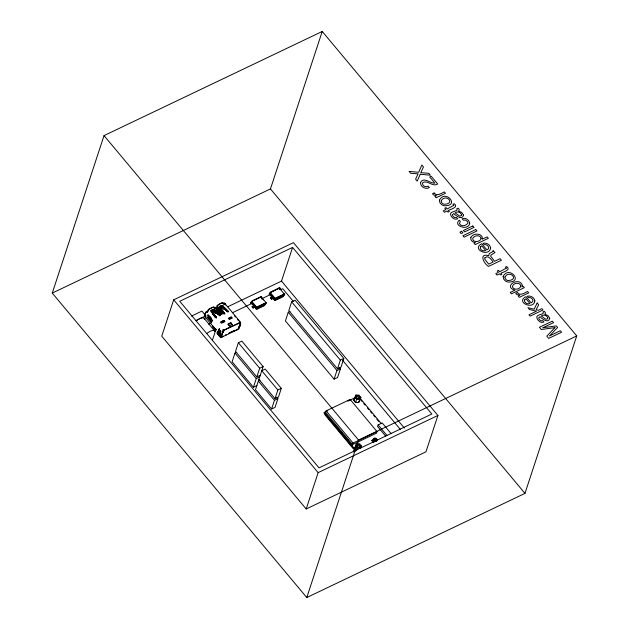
<?xml version="1.0" encoding="UTF-8"?>
<svg xmlns="http://www.w3.org/2000/svg" width="629" height="629" viewBox="0 0 629 629"><rect width="100%" height="100%" fill="white"/><g stroke="black" fill="none" stroke-linecap="round" stroke-linejoin="round"><path stroke-width="0.94" d="M216.062 317.26L213.16 313.352L212.468 310.718M224.246 313.352L221.306 309.397L220.653 306.81M217.642 308.171L219.836 311.182A1.046 0.495 67.3 0 1 220.087 311.614C221.746 313.344 220.26 314.107 219.372 311.953A1.046 0.535 61.5 0 0 219.089 311.544L216.109 308.823L220.716 314.154L222.241 313.722L218.263 308.139L217.264 308.186M219.529 306.315L220.504 306.74L221.204 309.712A0.873 0.417 67.4 0 0 221.73 309.987L221.88 309.963M217.202 332.827L217.327 333.205M213.129 310.522L213.781 309.72L214.347 310.003M221.306 306.622L222.029 305.435C222.87 306.252 221.439 306.15 222.988 305.372M224.828 303.375L224.317 303.17A0.873 0.668 18.2 0 0 224.144 304.106L225.135 303.736M233.736 330.791L234.389 331.145L221.439 337.325A1.046 0.802 18.2 0 1 220.008 336.979L217.005 333.331L217.461 331.334L220.693 334.88A1.046 0.802 18.2 0 0 222.131 335.226L223.098 331.318M240.357 322.748L223.578 330.414L222.462 332.788M213.074 310.695L213.608 310.757M208.113 314.807L210.801 317.771A0.873 0.676 20 0 1 211.061 317.952M52.262 293.083L104.037 135.612L322.229 31.45L576.738 335.917L524.963 493.388L306.771 597.55L52.262 293.083L270.454 188.92L322.229 31.45M173.69 299.821L161.739 336.169L306.197 508.987L425.959 451.811L437.91 415.462L293.452 242.645L173.69 299.821L318.148 472.631L306.197 508.987M204.331 315.019L205.911 311.96A0.873 0.668 18.2 0 1 207.106 312.243L207.271 311.78M204.637 315.388L205.541 312.872L207.106 312.243M206.697 312.44L206.815 312.063A1.046 0.417 -39.9 0 1 207.845 311.041C208.757 309.539 213.884 304.837 214.851 308.124L214.489 308.139A0.873 0.432 64.5 0 1 214.151 306.999L208.867 309.075L208.018 309.924A0.873 0.432 64.5 0 0 208.356 311.064L208.458 310.75M204.787 318.879L205.809 315.766L201.917 311.103L191.523 316.065M211.069 311.394L212.806 310.317L215.244 313.234M211.721 310.443L211.729 310.883M211.926 311.324L212.13 310.695L212.5 311.135M213.357 309.665L213.388 310.073M212.295 314.296L212.932 313.659A0.873 0.417 67.4 0 0 213.546 313.895L213.703 313.863M214.882 309.319L213.797 310.089L214.544 309.484L213.734 309.083M211.792 321.914L212.39 320.075M223.35 303.901C224.396 300.835 215.653 305.144 217.579 306.826L217.217 306.834A0.873 0.432 64.5 0 1 216.879 305.694L222.509 302.565L223.012 302.769A0.873 0.432 64.5 0 0 223.35 303.901L224.223 303.563L225.52 305.096M214.937 316.245L214.583 314.94L213.915 314.838M215.37 316.277L215.81 316.654M215.629 330.374L212.523 326.663L212.712 326.089L216.046 329.8M219.254 307.487L220.889 306.708M219.898 306.535L220.205 306.818M220.064 307.369L220.276 306.74L220.685 307.227M221.235 306.81L221.447 306.181L224.467 309.429M219.694 312.173L219.718 312.479M224.144 304.106L224.27 303.603M212.555 339.825L214.796 333.016A7.729 3.09 -39.9 0 0 207.027 333.315M215.653 330.878L216.195 329.219M223.122 312.338L223.995 312.747M219.505 328.951L219.026 330.422L220.347 332.945A0.873 0.668 18.2 0 0 220.496 333.213L218.365 330.665L218.845 329.187L220.976 331.742A0.873 0.668 18.2 0 1 220.834 331.475L220.567 330.563M218.365 330.665L219.254 328.998M219.387 328.959L218.868 330.532L219.482 330.241L220.559 331.53M217.917 333.983L220.732 337.341L222.768 331.145A1.046 0.417 -39.9 0 1 223.79 330.123L240.019 322.378A1.046 0.417 -39.9 0 1 240.632 322.614L238.595 328.818L237.88 328.645M222.808 336.075L222.336 336.963L221.211 337.058M228.987 325.484L228.138 324.029L230.867 322.724L232.195 324.753M228.343 324.918L229.16 325.028L229.601 325.971M229.467 326.058L232.298 324.438M228.036 324.344L230.867 322.724M230.788 323.746L231.606 324.281L231.11 324.021M231.464 324.116L230.89 323.432M232.054 324.8L231.566 323.825M237.44 329.313L236.653 330.131L236.614 329.706M238.611 328.063L239.484 325.405M239.059 326.624C239.358 328.039 241.882 323.039 240.042 323.392A1.046 0.519 64.5 0 0 239.602 322.315L239.397 322.072M250.727 303.178L251.388 301.873L256.349 307.817L255.94 308.839L256.947 309.138L264.408 305.576L266.24 303.131A1.109 0.44 -39.9 0 0 265.595 302.879L257.277 306.842A1.038 0.417 -39.9 0 0 256.255 307.864L251.293 301.92A1.038 0.417 -39.9 0 1 252.315 300.906L260.776 296.912L251.82 301.417L256.781 307.361L256.412 308.485L257.222 308.729L264.345 305.332L265.925 302.997L256.781 307.361M236.701 352.279L234.971 353.105L232.117 361.777L253.416 387.252L256.876 385.601M276.674 397.19L277.908 398.676L275.054 407.348L271.594 408.999L255.492 389.736L263.134 366.581L241.835 341.107L238.375 342.758L235.521 351.43L256.813 376.913L260.28 375.254M260.776 296.912L252.315 300.906M256.947 309.138L255.138 306.976L253.047 307.974L252.127 306.881L253.573 306.056M253.047 307.974L255.185 306.826M260.603 296.699L260.681 297.21M261.294 297.14L261.758 297.116L261.279 297.187A1.109 0.44 -39.9 0 0 260.626 296.935M261.318 297.949L261.633 296.974M269.204 294.356L269.865 293.051M270.792 292.084L279.26 288.09L270.792 292.084A1.038 0.417 -39.9 0 0 269.77 293.098L274.834 298.995L274.511 299.97L269.448 294.073M270.973 292.296L279.26 288.09M274.834 298.995L274.739 299.042A1.038 0.417 -39.9 0 1 275.761 298.02L284.072 294.058A1.109 0.44 -39.9 0 1 284.725 294.309L282.893 296.754L275.423 300.316L273.615 298.154L271.524 299.152L270.604 298.06L272.75 296.904M271.524 299.152L272.97 298.335M284.41 294.175L275.266 298.539L274.889 299.663L275.699 299.907L282.822 296.511L284.033 295.3L284.41 294.175L279.441 288.231M279.079 287.878L279.158 288.389M227.745 306.763L281.517 281.092L292.587 247.409L431.848 414.008L319.021 467.874L179.752 301.275L292.587 247.409M279.874 288.507L280.117 288.153L279.567 289.434M279.795 289.128L280.117 288.153M253.416 387.252L256.262 378.579L259.73 376.928M256.813 376.913L259.667 368.232L263.134 366.581M290 311.402L288.263 312.228L285.417 320.908L334.109 379.161L337.569 377.502L340.423 368.83L339.173 367.336M291.667 301.889L288.813 310.561L337.506 368.814L340.973 367.163L343.827 358.483L295.127 300.23L291.667 301.889L340.36 360.142L337.506 368.814M271.594 408.999L274.448 400.327L277.908 398.676M258.896 379.397L274.991 398.66L277.845 389.98L281.312 388.329L265.21 369.066L261.743 370.717L277.845 389.98M281.312 388.329L278.458 397.001L274.991 398.66M334.109 379.161L336.955 370.481L340.423 368.83M327.748 410.745L324.257 412.412L324.029 413.096L355.574 450.828M326.137 410.871L325.618 412.451L352.507 444.617L376.504 433.161L377.023 431.58L350.133 399.415L326.137 410.871L353.026 443.044L352.507 444.617M353.734 400.303L355.975 395.036L359.025 395.122L360.865 397.324L358.624 402.591L355.574 402.505L353.734 400.303L354.544 398.896M355.204 397.402L355.975 395.036M355.574 402.505L356.612 399.352L354.772 397.151M358.624 402.591L360.865 397.324M353.278 451.976L354.056 449.609L355.283 451.079M355.495 450.38L354.269 448.909L356.509 443.642L359.552 443.728L361.4 445.93L360.621 448.296M355.471 446.794L356.509 443.642M306.771 597.55L358.546 440.08L576.738 335.917M356.368 450.325L357.146 447.958L355.306 445.757M374.294 439.262L371.802 440.536L374.255 439.364M390.971 433.436L382.204 422.947L378.115 424.905L377.597 426.478L385.742 436.219M220.236 307.101L221.966 306.323L223.295 308.359L227.533 311.489M222.635 331.68L223.46 330.823L222.894 329.753M222.941 332.041L223.814 331.098A1.046 0.519 64.5 0 0 223.374 330.06L223.169 329.816M212.036 311.048L212.319 310.647L211.352 310.215M213.027 313.619C210.015 305.167 217.65 315.082 219.348 315.396M223.429 308.399L223.838 308.454M217.697 331.271C219.175 331.939 222.886 335.8 221.762 334.887M354.269 448.909L355.071 447.502M361.4 445.93L360.189 448.045L357.146 447.958M211.548 311.166L211.816 310.789L211.006 310.38L214.104 309.224L220.299 315.271L219.395 315.436M215.102 331.294L215.802 329.352L215.377 328.92A1.046 0.417 -39.9 0 0 215.786 329.242M207.334 311.685L207.743 311.355M223.963 320.46L221.172 321.796L223.963 320.46L224.679 321.317L223.916 321.993M231.142 318.541L231.912 317.865L231.197 317.008L228.697 318.455L231.26 317.244M225.489 334.754L226.212 335.045M211.218 310.286L215.425 317.362L216.054 317.543L216.227 317.032M211.006 310.679L213.994 309.539L220.189 315.593L219.285 315.75M219.395 306.386L223.609 313.462L224.231 313.635L224.411 313.124M221.573 306.174L221.825 305.741L220.189 306.52M223.46 303.587L224.073 303.296A1.046 0.417 -39.9 0 1 224.679 303.54L224.553 303.917M214.851 308.124L217.579 306.826M214.748 308.438L216.793 307.463M212.012 310.427L213.648 309.641M213.506 310.569L213.097 310.765L213.302 310.136L215.676 312.605M221.856 306.669L223.043 307.054L222.642 307.251M195.422 320.727L205.809 315.766M250.625 303.06L251.065 302.848M269.11 294.238L269.542 294.026L274.511 299.97M208.561 324.124L211.21 322.858M232.4 312.747L251.828 303.469M261.538 298.83L270.368 294.616M280.966 289.56L282.736 288.719L293.428 301.511M252.127 306.881L254.218 305.875M270.604 298.06L272.695 297.053L271.107 295.15M232.164 318.015L229.428 319.312L228.398 318.345L231.197 317.008M220.897 322.19L224.034 320.696M212.523 326.663L213.207 326.333M221.172 321.796L221.888 322.653L224.679 321.317M229.113 319.202L231.912 317.865M224.93 321.466L221.392 323.157L220.983 322.669M222.611 332.812L223.224 332.521M229.491 332.827L234.633 330.374M228.445 333.464L233.54 331.035L233.846 331.404M220.732 337.341L220.834 336.782M222.501 336.594L223.319 336.201M235.317 330.477L236.134 330.083M234.389 331.145L238.619 329.124A1.046 0.802 18.2 0 0 238.823 328M260.076 380.238L258.346 381.064L274.448 400.327M340.36 360.142L343.827 358.483M347.853 401.145L354.85 397.811M353.026 443.044L377.023 431.58M318.148 472.631L437.91 415.462M222.414 322.708L221.888 322.653M216.069 309.091L219.647 313.045A0.873 0.44 63.3 0 0 219.875 313.399A0.873 0.448 61.5 0 0 220.181 313.627L221.156 313.682L220.771 313.352A0.873 0.417 67.3 0 1 220.496 313.1M221.133 336.955L218.004 333.85L218.271 332.788L219.647 334.384L219.285 335.383M219.828 312.259L219.364 312.236M221.471 306.425L222.635 307.809M213.294 310.333L214.835 312.33A0.881 0.48 56.8 0 0 215.087 312.637A0.873 0.448 61.5 0 0 215.668 312.88L217.288 313.989M222.414 311.033L221.109 309.759M222.281 311.253L221.046 309.963M214.167 315.145L212.343 313.179M356.612 399.352L359.662 399.439M274.417 300.017L275.423 300.316M251.977 303.202L250.971 302.895L256.034 308.792M211.627 322.032L207.704 316.874M224.16 308.918L223.845 308.973A0.873 0.448 61.5 0 1 223.539 308.949M211.808 310.663L212.232 310.836M219.993 306.881L219.191 306.472L222.281 305.317L228.476 311.371L227.627 311.591M219.403 333.409L218.916 332.945M220.111 334.313L218.798 333.496M219.836 335.155L218.232 333.983L218.507 333.142M223.578 313.855L224.309 313.439M221.109 310.27L221.738 310.734M212.924 314.17L213.561 314.634M213.624 313.384L216.148 316.922M225.473 310.081L227.596 311.984L228.351 311.874L222.179 305.631L219.12 306.866L223.507 313.777M239.46 322.386L240.011 323.251M216.659 310.176L220.614 314.469L222.139 314.036L218.098 308.391L217.563 308.635L220.276 312.747M208.207 317.433L209.213 318.549M270.454 188.92L524.963 493.388M281.517 281.092L404.392 428.09M342.49 360.205L400.358 429.434M288.263 312.228L336.955 370.481M360.213 398.377L381.433 423.765M360.614 399.808L361.864 401.302M363.735 403.543L364.985 405.037M367.478 408.024L368.728 409.518M370.599 411.751L371.849 413.245M373.72 415.486L374.97 416.98M376.842 419.221L378.713 421.461M270.297 292.595L275.266 298.539M378.115 424.905L386.882 435.394M270.659 297.902L271.571 299.003M261.271 296.912L266.232 302.856M262.199 298.539L263.441 300.025M371.841 440.434L373.642 442.737M251.443 302.549L253.927 305.513M252.174 306.724L253.094 307.825M104.037 135.612L358.546 440.08M334.801 424.386L336.059 425.888M337.938 428.137L339.188 429.638M341.075 431.887L342.325 433.389M344.205 435.638L345.463 437.139M347.342 439.388L348.6 440.89M350.479 443.138L352.358 445.387M324.257 412.412L355.802 450.152M324.878 414.708L353.097 448.469M224.671 303.272L240.624 322.355M234.279 315.577L235.529 317.071M237.408 319.32L238.658 320.814M239.295 322.386L240.372 323.157L239.688 326.577M222.076 305.891L224.514 308.808M221.848 305.985L224.419 309.106M220.276 307.424L219.867 306.928L220.339 306.724M219.348 307.196L224.985 313.824M221.086 309.68L224.75 314.06M218.255 307.715L219.474 309.169M230.764 323.039L231.716 324.179M218.452 310.679L221.502 314.327M217.139 309.523L219.576 312.44M217.186 309.853L218.405 311.308M228.138 324.029L229.569 325.743M216.753 310.474L218.578 312.66M228.445 324.603L229.31 325.641M213.891 309.798L217.555 314.17M213.711 309.94L216.242 313.014M238.375 342.758L259.667 368.232M211.171 311.096L216.651 317.661M216.077 317.283L216.038 317.818L215.322 317.676L210.974 311.119M212.295 312.857L216.565 317.967M209.473 316.143L211.1 318.093M218.774 330.469L220.48 332.458M205.266 317.079L215.385 329.187M213.097 326.648L214.961 328.881M219.128 334.251L219.985 335.281M234.971 353.105L256.262 378.579M204.228 318.486L214.748 331.066M221.888 309.554L224.325 313.022M211.14 319.414L212.107 320.876M211.305 318.408L211.108 320.853L210.88 319.681A0.873 0.653 14 0 0 210.715 319.351M205.864 317.055A1.046 0.417 -39.9 0 1 205.258 316.812M223.193 308.658A0.881 0.48 56.8 0 1 223.012 308.422M230.544 317.881A1.046 0.417 -39.9 0 1 230.324 317.999M221.07 322.26A1.046 0.417 -39.9 0 0 221.589 322.166L223.098 321.45A1.046 0.417 -39.9 0 0 223.311 321.325M220.299 331.271A0.873 0.668 18.2 0 1 220.449 331.538M239.515 325.901A1.046 0.802 18.2 0 1 239.311 327.025M196.515 320.727A7.729 3.09 -39.9 0 1 204.464 319.328M354.78 448.925A2.61 2.013 18.2 0 1 354.96 447.895M359.324 401.011A2.61 2.013 18.2 0 1 356.1 402.293A2.61 2.013 18.2 0 1 354.442 399.305M373.61 442.171A1.738 1.344 18.2 0 1 373.83 439.93A1.738 1.344 18.2 0 1 376.354 441.275M376.307 440.992A1.911 1.478 18.2 0 1 373.351 439.734A1.911 1.478 18.2 0 1 375.607 438.24A1.911 1.478 18.2 0 1 376.661 440.764M373.964 442.415A1.911 1.478 18.2 0 1 373.39 439.883A1.911 1.478 18.2 0 1 376.441 440.78M356.321 446.488A1.738 1.344 18.2 0 1 358.467 445.631A1.738 1.344 18.2 0 1 359.576 447.628M355.786 397.882A1.738 1.344 18.2 0 1 357.492 396.923A1.738 1.344 18.2 0 1 359.167 398.338M279.103 288.113A1.109 0.44 -39.9 0 1 279.756 288.365M374.766 439.553L375.599 439.75L374.766 439.553M463.502 215.087C462.354 220.637 455.781 215.716 453.768 213.538L452.345 214.811L453.218 216.462L454.681 217.587L456.583 217.532L457.684 218.853C454.429 220.441 450.608 217.005 450.49 213.766C451.009 210.919 459.186 211.478 456.788 208.726L457.959 208.168L458.51 208.608L459.319 209.772L458.572 211.069L461.78 212.476L463.502 215.087M549.73 318.25C548.582 323.801 542.017 318.879 540.004 316.702L538.581 317.967L539.446 319.618L540.916 320.743L542.811 320.696L543.92 322.017C540.657 323.605 536.836 320.161 536.718 316.93C537.245 314.075 545.414 314.634 543.024 311.882L544.187 311.324L544.745 311.764L545.547 312.928L544.808 314.225L548.008 315.632L549.73 318.25M441.188 200.855L441.409 202.2L442.47 203.489A2.744 2.115 18.2 0 0 444.577 204.276C456.088 203.576 445.56 193.001 441.188 200.855M504.93 277.106L505.142 278.443L506.203 279.732A2.744 2.115 18.2 0 0 508.318 280.526C519.821 279.826 509.293 269.251 504.93 277.106M210.943 319.681C210.361 322.575 210.943 318.573 209.221 319.037A1.046 0.778 14 0 1 208.804 318.746L207.051 317.016L211.344 322.182L211.918 319.815L207.735 314.956L209.276 317.315A1.046 0.833 22.9 0 0 209.677 317.645L210.739 318.227L210.943 319.681M439.388 200.195L439.899 202.711L441.291 204.354A4.953 3.821 18.2 0 0 444.31 205.762C460.412 206.288 445.379 188.708 439.388 200.195M503.121 276.446L503.64 278.962L505.024 280.605A4.953 3.821 18.2 0 0 508.043 282.012C524.154 282.539 509.12 264.958 503.121 276.446M493.105 250.767L492.735 251.647L489.173 253.746L488.78 255.728C478.716 252.748 483.426 263.362 488.521 266.405L501.431 260.241L500.118 258.676L494.583 261.318L490.659 256.223L491.131 254.918L494.999 252.551L493.105 250.767M490.612 247.952C489.37 257.638 470.901 249.084 481.759 243.738L486.925 249.925C490.997 248.416 487.333 243.667 484.267 244.657L483.103 243.258C486.272 242.409 490.195 244.587 490.612 247.952M534.854 300.874C533.604 310.561 515.135 302.006 525.993 296.66L531.167 302.848C535.24 301.338 531.576 296.589 528.509 297.58L527.338 296.18C530.514 295.339 534.43 297.509 534.854 300.874M522.322 285.605L522.039 286.918L523.242 286.344L524.342 287.65L511.393 293.829L510.237 292.454L514.923 290.221C502.382 286.502 519.806 275.903 522.322 285.605M420.479 182.575C420.219 186.805 425.762 189.801 429.363 187.615L428.16 186.176C425.951 187.552 422.484 186.145 422.468 183.401L422.853 182.599C427.673 179.635 432.5 187.395 437.713 184.014L431.235 176.269L429.741 176.985L434.891 183.149C430.299 183.668 423.631 176.372 420.479 182.575M470.806 237.683C470.24 240.309 472.922 242.409 475.32 242.597L474.077 243.195L475.225 244.571L488.34 238.312L487.161 236.889L482.349 239.185C483.221 232.864 472.662 232.596 470.806 237.683M481.13 238.344C480.564 242.283 472.316 243.053 472.741 238.265C474.321 235.309 480.179 234.428 481.13 238.344M520.843 285.959C520.152 289.584 513.641 290.629 512.407 286.761C512.666 282.94 520.041 281.65 520.843 285.959M453.753 205.408L447.203 208.954L446.071 207.609L444.782 208.223L445.906 209.575L443.28 210.825L444.483 212.264L447.109 211.006L448.06 212.146L449.358 211.533L448.398 210.393C450.694 209.3 459.123 207.13 454.193 203.733L452.943 204.331L453.753 205.408M469.729 223.13C468.904 231.157 452.691 226.236 459.194 220.174L460.349 221.557L459.445 223.609C460.939 227.022 465.987 225.945 467.724 223.35A2.477 1.911 18.2 0 0 467.669 221.762L465.507 220.087L463.266 220.158L462.111 218.782L464.076 218.42A4.12 3.176 18.2 0 1 466.639 218.986L468.723 220.661L469.729 223.13M506.235 268.198L499.685 271.744L498.561 270.399L497.272 271.013L498.396 272.365L495.77 273.615L496.965 275.054L499.599 273.796L500.55 274.936L501.84 274.323L500.888 273.183C503.176 272.09 511.605 269.92 506.675 266.523L505.433 267.121L506.235 268.198M258.81 306.567L258.598 307.219L263.433 304.908L263.645 304.255L258.81 306.567M277.287 297.745L277.075 298.398L281.91 296.086L282.122 295.433L277.287 297.745M461.552 214.914L460.845 215.881L459.453 216.03L455.097 212.83C457.228 211.037 461.01 212.185 461.552 214.914M547.78 318.077L547.081 319.045L545.689 319.194L541.325 315.986C543.456 314.201 547.246 315.349 547.78 318.077M480.414 246.977C479.392 249.752 483.418 251.71 485.635 250.484L481.72 245.797L480.414 246.977M524.649 299.907C523.627 302.675 527.66 304.633 529.877 303.406L525.954 298.72L524.649 299.907M484.857 257.859L484.975 259.533L488.717 264.117L493.128 262.01C491.516 259.777 487.962 254.478 484.857 257.859M420.274 174.225L417.231 181.113L415.588 179.155L418.057 173.84L410.666 173.266L409.109 171.403L418.647 172.283L421.855 165.05L423.482 167L420.785 172.653L428.774 173.321L430.354 175.216L420.274 174.225M537.166 302.997L534.131 309.216L527.904 307.667L529.421 309.476L536.466 311.213L528.965 314.791L530.105 316.151L543.016 309.995L541.876 308.627L538.345 310.317L536.136 309.704L538.676 304.806L537.166 302.997M554.951 327.607L546.821 336.145L548.7 338.386L561.603 332.23L560.353 330.736L549.502 335.965L557.601 327.45L556.303 325.893L542.662 327.788L553.575 322.622L552.325 321.136L539.423 327.292L541.278 329.517L554.951 327.607M434.128 192.969L432.461 193.763L433.633 194.959L436.557 195.666L434.938 196.445L436.062 197.789L445.474 193.3L444.286 191.884C441.55 193.26 436.526 196.853 434.128 192.969M461.678 231.291L459.885 232.148L461.096 233.587L462.889 232.738L461.678 231.291M472.796 225.984L463.431 230.458L464.634 231.897L473.999 227.431L472.796 225.984M475.776 229.554L462.873 235.718L464.06 237.133L476.963 230.977L475.776 229.554M517.368 292.548L515.701 293.342L516.873 294.529L519.798 295.245L518.17 296.023L519.295 297.368L528.706 292.878L527.519 291.455C524.79 292.831 519.758 296.432 517.368 292.548M373.823 440.3A1.738 1.344 18.2 0 0 376.755 440.386A1.738 1.344 18.2 0 0 374.978 438.264A1.738 1.344 18.2 0 0 373.823 440.3M356.989 446.496A1.738 1.344 18.2 0 0 359.914 446.582A1.738 1.344 18.2 0 0 358.145 444.459A1.738 1.344 18.2 0 0 356.989 446.496M356.454 397.89A1.738 1.344 18.2 0 0 359.387 397.968A1.738 1.344 18.2 0 0 357.618 395.853A1.738 1.344 18.2 0 0 356.454 397.89"/></g></svg>
